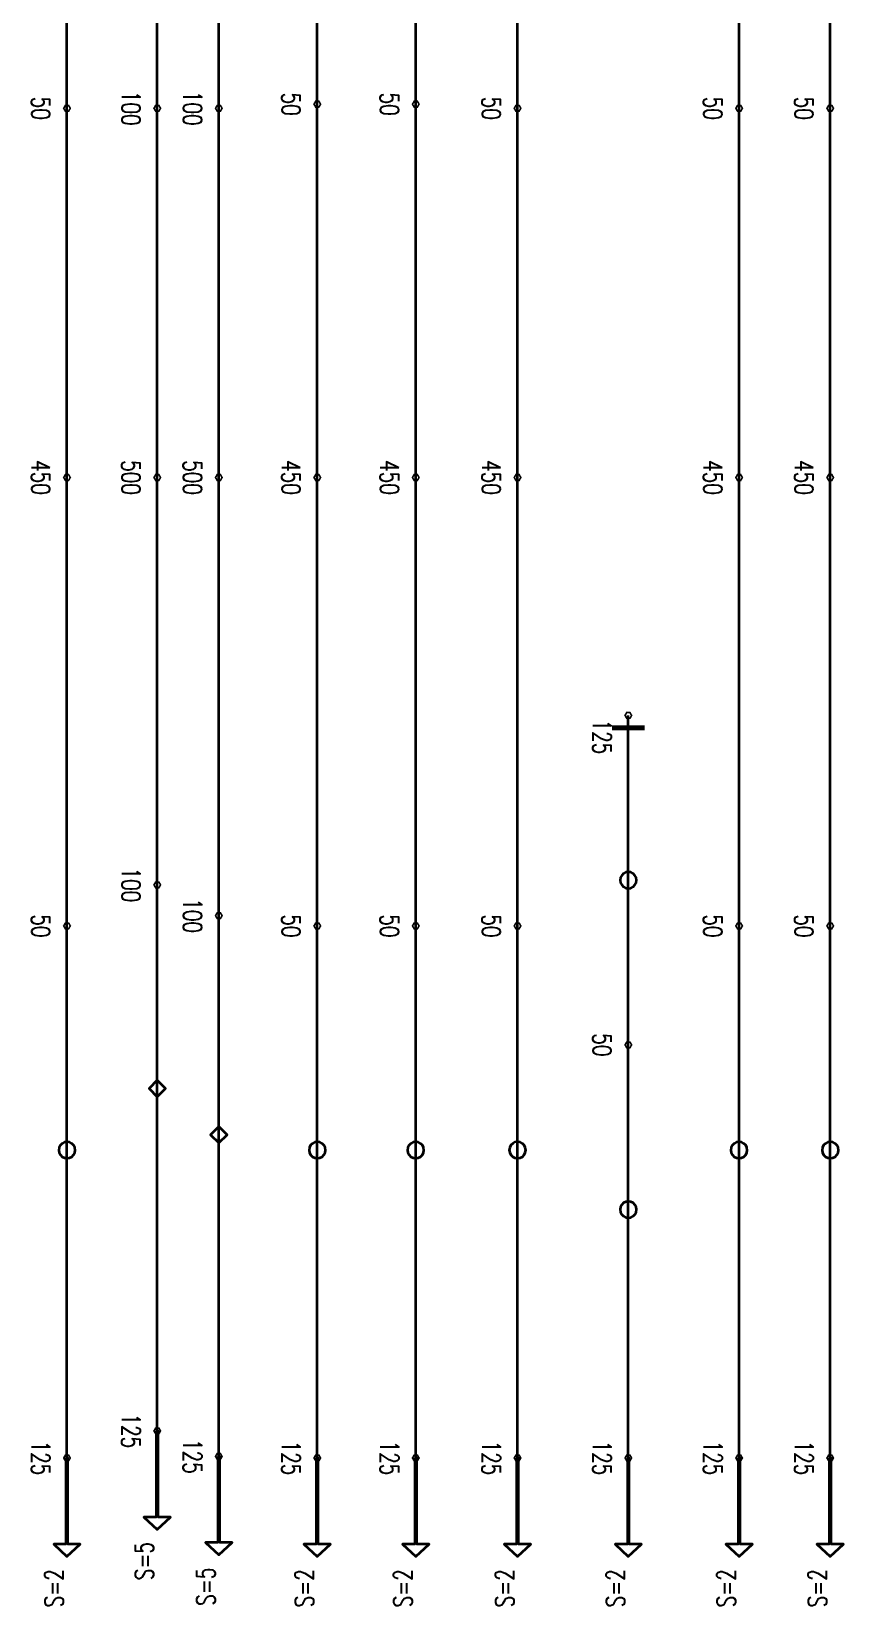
# Model space of a CAD drawing. Header units: millimetres. Extents: x 128150 to 589785, y -24154 to 43820.
# Drawn here: x 507718 to 517612, y 5452 to 24636 of the extents above; entities that cross this region are included whole.
import ezdxf

# ---------------------------------------------------------------- set-up
doc = ezdxf.new("R2010")
doc.units = ezdxf.units.MM
doc.layers.add('Current_plane_Column', color=7, linetype='Continuous', true_color=0x4b00ff)
doc.layers.add('NDC_S-ANNO', color=7, linetype='Continuous', lineweight=20)
doc.layers.add('NDC_S-TENDON', color=6, linetype='Continuous', lineweight=35)
doc.styles.add('NDC_ANNO', font='', dxfattribs={"width": 0.8})
doc.styles.get('NDC_ANNO').set_extended_font_data('Dotum')

# ---------------------------------------------------------------- blocks, each defined once
blk = doc.blocks.new('TDY')
at = {"layer": 'NDC_S-TENDON', "linetype": 'Continuous'}
for points, elevation in [([(-560, 14200, 20, 20, 0), (-580, 14235, 20, 20, 0), (-620, 14235, 20, 20, 0), (-640, 14200, 20, 20, 0), (-620, 14165, 20, 20, 0), (-580, 14165, 20, 20, 0)], -20), ([(-560, 14200, 20, 20, 0), (-580, 14235, 20, 20, 0), (-620, 14235, 20, 20, 0), (-640, 14200, 20, 20, 0), (-620, 14165, 20, 20, 0), (-580, 14165, 20, 20, 0)], -20), ([(540, 14200, 20, 20, 0), (520, 14235, 20, 20, 0), (480, 14235, 20, 20, 0), (460, 14200, 20, 20, 0), (480, 14165, 20, 20, 0), (520, 14165, 20, 20, 0)], 2500), ([(540, 14200, 20, 20, 0), (520, 14235, 20, 20, 0), (480, 14235, 20, 20, 0), (460, 14200, 20, 20, 0), (480, 14165, 20, 20, 0), (520, 14165, 20, 20, 0)], 2500), ([(1290, 14200, 20, 20, 0), (1270, 14235, 20, 20, 0), (1230, 14235, 20, 20, 0), (1210, 14200, 20, 20, 0), (1230, 14165, 20, 20, 0), (1270, 14165, 20, 20, 0)], 2500), ([(1290, 14200, 20, 20, 0), (1270, 14235, 20, 20, 0), (1230, 14235, 20, 20, 0), (1210, 14200, 20, 20, 0), (1230, 14165, 20, 20, 0), (1270, 14165, 20, 20, 0)], 2500), ([(2490, 14250, 20, 20, 0), (2470, 14285, 20, 20, 0), (2430, 14285, 20, 20, 0), (2410, 14250, 20, 20, 0), (2430, 14215, 20, 20, 0), (2470, 14215, 20, 20, 0)], 2800), ([(2490, 14250, 20, 20, 0), (2470, 14285, 20, 20, 0), (2430, 14285, 20, 20, 0), (2410, 14250, 20, 20, 0), (2430, 14215, 20, 20, 0), (2470, 14215, 20, 20, 0)], 2800), ([(3690, 14250, 20, 20, 0), (3670, 14285, 20, 20, 0), (3630, 14285, 20, 20, 0), (3610, 14250, 20, 20, 0), (3630, 14215, 20, 20, 0), (3670, 14215, 20, 20, 0)], 2800), ([(3690, 14250, 20, 20, 0), (3670, 14285, 20, 20, 0), (3630, 14285, 20, 20, 0), (3610, 14250, 20, 20, 0), (3630, 14215, 20, 20, 0), (3670, 14215, 20, 20, 0)], 2800), ([(4930, 14200, 20, 20, 0), (4910, 14235, 20, 20, 0), (4870, 14235, 20, 20, 0), (4850, 14200, 20, 20, 0), (4870, 14165, 20, 20, 0), (4910, 14165, 20, 20, 0)], 2800), ([(4930, 14200, 20, 20, 0), (4910, 14235, 20, 20, 0), (4870, 14235, 20, 20, 0), (4850, 14200, 20, 20, 0), (4870, 14165, 20, 20, 0), (4910, 14165, 20, 20, 0)], 2800), ([(7630, 14200, 20, 20, 0), (7610, 14235, 20, 20, 0), (7570, 14235, 20, 20, 0), (7550, 14200, 20, 20, 0), (7570, 14165, 20, 20, 0), (7610, 14165, 20, 20, 0)], 2800), ([(7630, 14200, 20, 20, 0), (7610, 14235, 20, 20, 0), (7570, 14235, 20, 20, 0), (7550, 14200, 20, 20, 0), (7570, 14165, 20, 20, 0), (7610, 14165, 20, 20, 0)], 2800), ([(8740, 14200, 20, 20, 0), (8720, 14235, 20, 20, 0), (8680, 14235, 20, 20, 0), (8660, 14200, 20, 20, 0), (8680, 14165, 20, 20, 0), (8720, 14165, 20, 20, 0)], 2800), ([(8740, 14200, 20, 20, 0), (8720, 14235, 20, 20, 0), (8680, 14235, 20, 20, 0), (8660, 14200, 20, 20, 0), (8680, 14165, 20, 20, 0), (8720, 14165, 20, 20, 0)], 2800), ([(-560, 9700, 20, 20, 0), (-580, 9735, 20, 20, 0), (-620, 9735, 20, 20, 0), (-640, 9700, 20, 20, 0), (-620, 9665, 20, 20, 0), (-580, 9665, 20, 20, 0)], 130), ([(-560, 9700, 20, 20, 0), (-580, 9735, 20, 20, 0), (-620, 9735, 20, 20, 0), (-640, 9700, 20, 20, 0), (-620, 9665, 20, 20, 0), (-580, 9665, 20, 20, 0)], 130), ([(-560, 9700, 20, 20, 0), (-580, 9735, 20, 20, 0), (-620, 9735, 20, 20, 0), (-640, 9700, 20, 20, 0), (-620, 9665, 20, 20, 0), (-580, 9665, 20, 20, 0)], 130), ([(-560, 9700, 20, 20, 0), (-580, 9735, 20, 20, 0), (-620, 9735, 20, 20, 0), (-640, 9700, 20, 20, 0), (-620, 9665, 20, 20, 0), (-580, 9665, 20, 20, 0)], 130), ([(540, 9700, 20, 20, 0), (520, 9735, 20, 20, 0), (480, 9735, 20, 20, 0), (460, 9700, 20, 20, 0), (480, 9665, 20, 20, 0), (520, 9665, 20, 20, 0)], 2900), ([(540, 9700, 20, 20, 0), (520, 9735, 20, 20, 0), (480, 9735, 20, 20, 0), (460, 9700, 20, 20, 0), (480, 9665, 20, 20, 0), (520, 9665, 20, 20, 0)], 2900), ([(540, 9700, 20, 20, 0), (520, 9735, 20, 20, 0), (480, 9735, 20, 20, 0), (460, 9700, 20, 20, 0), (480, 9665, 20, 20, 0), (520, 9665, 20, 20, 0)], 2900), ([(540, 9700, 20, 20, 0), (520, 9735, 20, 20, 0), (480, 9735, 20, 20, 0), (460, 9700, 20, 20, 0), (480, 9665, 20, 20, 0), (520, 9665, 20, 20, 0)], 2900), ([(1290, 9700, 20, 20, 0), (1270, 9735, 20, 20, 0), (1230, 9735, 20, 20, 0), (1210, 9700, 20, 20, 0), (1230, 9665, 20, 20, 0), (1270, 9665, 20, 20, 0)], 2900), ([(1290, 9700, 20, 20, 0), (1270, 9735, 20, 20, 0), (1230, 9735, 20, 20, 0), (1210, 9700, 20, 20, 0), (1230, 9665, 20, 20, 0), (1270, 9665, 20, 20, 0)], 2900), ([(1290, 9700, 20, 20, 0), (1270, 9735, 20, 20, 0), (1230, 9735, 20, 20, 0), (1210, 9700, 20, 20, 0), (1230, 9665, 20, 20, 0), (1270, 9665, 20, 20, 0)], 2900), ([(1290, 9700, 20, 20, 0), (1270, 9735, 20, 20, 0), (1230, 9735, 20, 20, 0), (1210, 9700, 20, 20, 0), (1230, 9665, 20, 20, 0), (1270, 9665, 20, 20, 0)], 2900), ([(2490, 9700, 20, 20, 0), (2470, 9735, 20, 20, 0), (2430, 9735, 20, 20, 0), (2410, 9700, 20, 20, 0), (2430, 9665, 20, 20, 0), (2470, 9665, 20, 20, 0)], 2950), ([(2490, 9700, 20, 20, 0), (2470, 9735, 20, 20, 0), (2430, 9735, 20, 20, 0), (2410, 9700, 20, 20, 0), (2430, 9665, 20, 20, 0), (2470, 9665, 20, 20, 0)], 2950), ([(2490, 9700, 20, 20, 0), (2470, 9735, 20, 20, 0), (2430, 9735, 20, 20, 0), (2410, 9700, 20, 20, 0), (2430, 9665, 20, 20, 0), (2470, 9665, 20, 20, 0)], 2950), ([(2490, 9700, 20, 20, 0), (2470, 9735, 20, 20, 0), (2430, 9735, 20, 20, 0), (2410, 9700, 20, 20, 0), (2430, 9665, 20, 20, 0), (2470, 9665, 20, 20, 0)], 2950), ([(3690, 9700, 20, 20, 0), (3670, 9735, 20, 20, 0), (3630, 9735, 20, 20, 0), (3610, 9700, 20, 20, 0), (3630, 9665, 20, 20, 0), (3670, 9665, 20, 20, 0)], 2950), ([(3690, 9700, 20, 20, 0), (3670, 9735, 20, 20, 0), (3630, 9735, 20, 20, 0), (3610, 9700, 20, 20, 0), (3630, 9665, 20, 20, 0), (3670, 9665, 20, 20, 0)], 2950), ([(3690, 9700, 20, 20, 0), (3670, 9735, 20, 20, 0), (3630, 9735, 20, 20, 0), (3610, 9700, 20, 20, 0), (3630, 9665, 20, 20, 0), (3670, 9665, 20, 20, 0)], 2950), ([(3690, 9700, 20, 20, 0), (3670, 9735, 20, 20, 0), (3630, 9735, 20, 20, 0), (3610, 9700, 20, 20, 0), (3630, 9665, 20, 20, 0), (3670, 9665, 20, 20, 0)], 2950), ([(4930, 9700, 20, 20, 0), (4910, 9735, 20, 20, 0), (4870, 9735, 20, 20, 0), (4850, 9700, 20, 20, 0), (4870, 9665, 20, 20, 0), (4910, 9665, 20, 20, 0)], 2950), ([(4930, 9700, 20, 20, 0), (4910, 9735, 20, 20, 0), (4870, 9735, 20, 20, 0), (4850, 9700, 20, 20, 0), (4870, 9665, 20, 20, 0), (4910, 9665, 20, 20, 0)], 2950), ([(4930, 9700, 20, 20, 0), (4910, 9735, 20, 20, 0), (4870, 9735, 20, 20, 0), (4850, 9700, 20, 20, 0), (4870, 9665, 20, 20, 0), (4910, 9665, 20, 20, 0)], 2950), ([(4930, 9700, 20, 20, 0), (4910, 9735, 20, 20, 0), (4870, 9735, 20, 20, 0), (4850, 9700, 20, 20, 0), (4870, 9665, 20, 20, 0), (4910, 9665, 20, 20, 0)], 2950), ([(7630, 9700, 20, 20, 0), (7610, 9735, 20, 20, 0), (7570, 9735, 20, 20, 0), (7550, 9700, 20, 20, 0), (7570, 9665, 20, 20, 0), (7610, 9665, 20, 20, 0)], 2950), ([(7630, 9700, 20, 20, 0), (7610, 9735, 20, 20, 0), (7570, 9735, 20, 20, 0), (7550, 9700, 20, 20, 0), (7570, 9665, 20, 20, 0), (7610, 9665, 20, 20, 0)], 2950), ([(7630, 9700, 20, 20, 0), (7610, 9735, 20, 20, 0), (7570, 9735, 20, 20, 0), (7550, 9700, 20, 20, 0), (7570, 9665, 20, 20, 0), (7610, 9665, 20, 20, 0)], 2950), ([(7630, 9700, 20, 20, 0), (7610, 9735, 20, 20, 0), (7570, 9735, 20, 20, 0), (7550, 9700, 20, 20, 0), (7570, 9665, 20, 20, 0), (7610, 9665, 20, 20, 0)], 2950), ([(8740, 9700, 20, 20, 0), (8720, 9735, 20, 20, 0), (8680, 9735, 20, 20, 0), (8660, 9700, 20, 20, 0), (8680, 9665, 20, 20, 0), (8720, 9665, 20, 20, 0)], 2950), ([(8740, 9700, 20, 20, 0), (8720, 9735, 20, 20, 0), (8680, 9735, 20, 20, 0), (8660, 9700, 20, 20, 0), (8680, 9665, 20, 20, 0), (8720, 9665, 20, 20, 0)], 2950), ([(8740, 9700, 20, 20, 0), (8720, 9735, 20, 20, 0), (8680, 9735, 20, 20, 0), (8660, 9700, 20, 20, 0), (8680, 9665, 20, 20, 0), (8720, 9665, 20, 20, 0)], 2950), ([(8740, 9700, 20, 20, 0), (8720, 9735, 20, 20, 0), (8680, 9735, 20, 20, 0), (8660, 9700, 20, 20, 0), (8680, 9665, 20, 20, 0), (8720, 9665, 20, 20, 0)], 2950), ([(6280, 6800, 20, 20, 0), (6260, 6835, 20, 20, 0), (6220, 6835, 20, 20, 0), (6200, 6800, 20, 20, 0), (6220, 6765, 20, 20, 0), (6260, 6765, 20, 20, 0)], 2875), ([(6280, 6800, 20, 20, 0), (6260, 6835, 20, 20, 0), (6220, 6835, 20, 20, 0), (6200, 6800, 20, 20, 0), (6220, 6765, 20, 20, 0), (6260, 6765, 20, 20, 0)], 2875), ([(540, 4735, 20, 20, 0), (520, 4770, 20, 20, 0), (480, 4770, 20, 20, 0), (460, 4735, 20, 20, 0), (480, 4700, 20, 20, 0), (520, 4700, 20, 20, 0)], 2500), ([(540, 4735, 20, 20, 0), (520, 4770, 20, 20, 0), (480, 4770, 20, 20, 0), (460, 4735, 20, 20, 0), (480, 4700, 20, 20, 0), (520, 4700, 20, 20, 0)], 2500), ([(-560, 4235, 20, 20, 0), (-580, 4270, 20, 20, 0), (-620, 4270, 20, 20, 0), (-640, 4235, 20, 20, 0), (-620, 4200, 20, 20, 0), (-580, 4200, 20, 20, 0)], -20), ([(-560, 4235, 20, 20, 0), (-580, 4270, 20, 20, 0), (-620, 4270, 20, 20, 0), (-640, 4235, 20, 20, 0), (-620, 4200, 20, 20, 0), (-580, 4200, 20, 20, 0)], -20), ([(1290, 4360, 20, 20, 0), (1270, 4395, 20, 20, 0), (1230, 4395, 20, 20, 0), (1210, 4360, 20, 20, 0), (1230, 4325, 20, 20, 0), (1270, 4325, 20, 20, 0)], 2500), ([(1290, 4360, 20, 20, 0), (1270, 4395, 20, 20, 0), (1230, 4395, 20, 20, 0), (1210, 4360, 20, 20, 0), (1230, 4325, 20, 20, 0), (1270, 4325, 20, 20, 0)], 2500), ([(2490, 4235, 20, 20, 0), (2470, 4270, 20, 20, 0), (2430, 4270, 20, 20, 0), (2410, 4235, 20, 20, 0), (2430, 4200, 20, 20, 0), (2470, 4200, 20, 20, 0)], 2800), ([(2490, 4235, 20, 20, 0), (2470, 4270, 20, 20, 0), (2430, 4270, 20, 20, 0), (2410, 4235, 20, 20, 0), (2430, 4200, 20, 20, 0), (2470, 4200, 20, 20, 0)], 2800), ([(3690, 4235, 20, 20, 0), (3670, 4270, 20, 20, 0), (3630, 4270, 20, 20, 0), (3610, 4235, 20, 20, 0), (3630, 4200, 20, 20, 0), (3670, 4200, 20, 20, 0)], 2800), ([(3690, 4235, 20, 20, 0), (3670, 4270, 20, 20, 0), (3630, 4270, 20, 20, 0), (3610, 4235, 20, 20, 0), (3630, 4200, 20, 20, 0), (3670, 4200, 20, 20, 0)], 2800), ([(4930, 4235, 20, 20, 0), (4910, 4270, 20, 20, 0), (4870, 4270, 20, 20, 0), (4850, 4235, 20, 20, 0), (4870, 4200, 20, 20, 0), (4910, 4200, 20, 20, 0)], 2800), ([(4930, 4235, 20, 20, 0), (4910, 4270, 20, 20, 0), (4870, 4270, 20, 20, 0), (4850, 4235, 20, 20, 0), (4870, 4200, 20, 20, 0), (4910, 4200, 20, 20, 0)], 2800), ([(7630, 4235, 20, 20, 0), (7610, 4270, 20, 20, 0), (7570, 4270, 20, 20, 0), (7550, 4235, 20, 20, 0), (7570, 4200, 20, 20, 0), (7610, 4200, 20, 20, 0)], 2800), ([(7630, 4235, 20, 20, 0), (7610, 4270, 20, 20, 0), (7570, 4270, 20, 20, 0), (7550, 4235, 20, 20, 0), (7570, 4200, 20, 20, 0), (7610, 4200, 20, 20, 0)], 2800), ([(8740, 4235, 20, 20, 0), (8720, 4270, 20, 20, 0), (8680, 4270, 20, 20, 0), (8660, 4235, 20, 20, 0), (8680, 4200, 20, 20, 0), (8720, 4200, 20, 20, 0)], 2800), ([(8740, 4235, 20, 20, 0), (8720, 4270, 20, 20, 0), (8680, 4270, 20, 20, 0), (8660, 4235, 20, 20, 0), (8680, 4200, 20, 20, 0), (8720, 4200, 20, 20, 0)], 2800), ([(6280, 2785, 20, 20, 0), (6260, 2820, 20, 20, 0), (6220, 2820, 20, 20, 0), (6200, 2785, 20, 20, 0), (6220, 2750, 20, 20, 0), (6260, 2750, 20, 20, 0)], 2800), ([(6280, 2785, 20, 20, 0), (6260, 2820, 20, 20, 0), (6220, 2820, 20, 20, 0), (6200, 2785, 20, 20, 0), (6220, 2750, 20, 20, 0), (6260, 2750, 20, 20, 0)], 2800), ([(540, -1920, 20, 20, 0), (520, -1885, 20, 20, 0), (480, -1885, 20, 20, 0), (460, -1920, 20, 20, 0), (480, -1954, 20, 20, 0), (520, -1954, 20, 20, 0)], 2875), ([(540, -1920, 20, 20, 0), (520, -1885, 20, 20, 0), (480, -1885, 20, 20, 0), (460, -1920, 20, 20, 0), (480, -1954, 20, 20, 0), (520, -1954, 20, 20, 0)], 2875), ([(-560, -2250, 20, 20, 0), (-580, -2215, 20, 20, 0), (-620, -2215, 20, 20, 0), (-640, -2250, 20, 20, 0), (-620, -2284, 20, 20, 0), (-580, -2284, 20, 20, 0)], 55), ([(-560, -2250, 20, 20, 0), (-580, -2215, 20, 20, 0), (-620, -2215, 20, 20, 0), (-640, -2250, 20, 20, 0), (-620, -2284, 20, 20, 0), (-580, -2284, 20, 20, 0)], 55), ([(1290, -2231, 20, 20, 0), (1270, -2196, 20, 20, 0), (1230, -2196, 20, 20, 0), (1210, -2231, 20, 20, 0), (1230, -2266, 20, 20, 0), (1270, -2266, 20, 20, 0)], 2875), ([(1290, -2231, 20, 20, 0), (1270, -2196, 20, 20, 0), (1230, -2196, 20, 20, 0), (1210, -2231, 20, 20, 0), (1230, -2266, 20, 20, 0), (1270, -2266, 20, 20, 0)], 2875), ([(2490, -2250, 20, 20, 0), (2470, -2215, 20, 20, 0), (2430, -2215, 20, 20, 0), (2410, -2250, 20, 20, 0), (2430, -2284, 20, 20, 0), (2470, -2284, 20, 20, 0)], 2875), ([(2490, -2250, 20, 20, 0), (2470, -2215, 20, 20, 0), (2430, -2215, 20, 20, 0), (2410, -2250, 20, 20, 0), (2430, -2284, 20, 20, 0), (2470, -2284, 20, 20, 0)], 2875), ([(3690, -2250, 20, 20, 0), (3670, -2215, 20, 20, 0), (3630, -2215, 20, 20, 0), (3610, -2250, 20, 20, 0), (3630, -2284, 20, 20, 0), (3670, -2284, 20, 20, 0)], 2875), ([(3690, -2250, 20, 20, 0), (3670, -2215, 20, 20, 0), (3630, -2215, 20, 20, 0), (3610, -2250, 20, 20, 0), (3630, -2284, 20, 20, 0), (3670, -2284, 20, 20, 0)], 2875), ([(4930, -2250, 20, 20, 0), (4910, -2215, 20, 20, 0), (4870, -2215, 20, 20, 0), (4850, -2250, 20, 20, 0), (4870, -2284, 20, 20, 0), (4910, -2284, 20, 20, 0)], 2875), ([(4930, -2250, 20, 20, 0), (4910, -2215, 20, 20, 0), (4870, -2215, 20, 20, 0), (4850, -2250, 20, 20, 0), (4870, -2284, 20, 20, 0), (4910, -2284, 20, 20, 0)], 2875), ([(6280, -2250, 20, 20, 0), (6260, -2215, 20, 20, 0), (6220, -2215, 20, 20, 0), (6200, -2250, 20, 20, 0), (6220, -2284, 20, 20, 0), (6260, -2284, 20, 20, 0)], 2875), ([(6280, -2250, 20, 20, 0), (6260, -2215, 20, 20, 0), (6220, -2215, 20, 20, 0), (6200, -2250, 20, 20, 0), (6220, -2284, 20, 20, 0), (6260, -2284, 20, 20, 0)], 2875), ([(7630, -2250, 20, 20, 0), (7610, -2215, 20, 20, 0), (7570, -2215, 20, 20, 0), (7550, -2250, 20, 20, 0), (7570, -2284, 20, 20, 0), (7610, -2284, 20, 20, 0)], 2875), ([(7630, -2250, 20, 20, 0), (7610, -2215, 20, 20, 0), (7570, -2215, 20, 20, 0), (7550, -2250, 20, 20, 0), (7570, -2284, 20, 20, 0), (7610, -2284, 20, 20, 0)], 2875), ([(8740, -2250, 20, 20, 0), (8720, -2215, 20, 20, 0), (8680, -2215, 20, 20, 0), (8660, -2250, 20, 20, 0), (8680, -2284, 20, 20, 0), (8720, -2284, 20, 20, 0)], 2875), ([(8740, -2250, 20, 20, 0), (8720, -2215, 20, 20, 0), (8680, -2215, 20, 20, 0), (8660, -2250, 20, 20, 0), (8680, -2284, 20, 20, 0), (8720, -2284, 20, 20, 0)], 2875)]:
    blk.add_lwpolyline(points, format="xyseb", close=True, dxfattribs=dict(at, elevation=elevation))
at = {"layer": 'NDC_S-TENDON', "linetype": 'Continuous', "elevation": 2875}
blk.add_lwpolyline([(6440, 6650, 60, 60, 0), (6040, 6650, 60, 60, 0)], format="xyseb", dxfattribs=at)
at = {"layer": 'NDC_S-TENDON', "linetype": 'Continuous'}
for points, elevation in [([(6240, 4692), (6271, 4697), (6299, 4712), (6321, 4734), (6335, 4762), (6340, 4792), (6335, 4823), (6321, 4851), (6299, 4873), (6271, 4888), (6240, 4892), (6209, 4888), (6181, 4873), (6159, 4851), (6145, 4823), (6140, 4792), (6145, 4762), (6159, 4734), (6181, 4712), (6209, 4697), (6240, 4692)], 2833), ([(500, 2153), (600, 2253), (500, 2353), (400, 2253), (500, 2153)], 2663), ([(1250, 1590), (1350, 1690), (1250, 1790), (1150, 1690), (1250, 1590)], 2662), ([(-600, 1403), (-569, 1407), (-541, 1422), (-519, 1444), (-505, 1472), (-500, 1503), (-505, 1533), (-519, 1561), (-541, 1583), (-569, 1598), (-600, 1603), (-631, 1598), (-659, 1583), (-681, 1561), (-695, 1533), (-700, 1503), (-695, 1472), (-681, 1444), (-659, 1422), (-631, 1407), (-600, 1403)], 12), ([(2450, 1403), (2481, 1407), (2509, 1422), (2531, 1444), (2545, 1472), (2550, 1503), (2545, 1533), (2531, 1561), (2509, 1583), (2481, 1598), (2450, 1603), (2419, 1598), (2391, 1583), (2369, 1561), (2355, 1533), (2350, 1503), (2355, 1472), (2369, 1444), (2391, 1422), (2419, 1407), (2450, 1403)], 2832), ([(3650, 1403), (3681, 1407), (3709, 1422), (3731, 1444), (3745, 1472), (3750, 1503), (3745, 1533), (3731, 1561), (3709, 1583), (3681, 1598), (3650, 1603), (3619, 1598), (3591, 1583), (3569, 1561), (3555, 1533), (3550, 1503), (3555, 1472), (3569, 1444), (3591, 1422), (3619, 1407), (3650, 1403)], 2832), ([(4890, 1403), (4921, 1407), (4949, 1422), (4971, 1444), (4985, 1472), (4990, 1503), (4985, 1533), (4971, 1561), (4949, 1583), (4921, 1598), (4890, 1603), (4859, 1598), (4831, 1583), (4809, 1561), (4795, 1533), (4790, 1503), (4795, 1472), (4809, 1444), (4831, 1422), (4859, 1407), (4890, 1403)], 2832), ([(7590, 1403), (7621, 1407), (7649, 1422), (7671, 1444), (7685, 1472), (7690, 1503), (7685, 1533), (7671, 1561), (7649, 1583), (7621, 1598), (7590, 1603), (7559, 1598), (7531, 1583), (7509, 1561), (7495, 1533), (7490, 1503), (7495, 1472), (7509, 1444), (7531, 1422), (7559, 1407), (7590, 1403)], 2832), ([(8700, 1403), (8731, 1407), (8759, 1422), (8781, 1444), (8795, 1472), (8800, 1503), (8795, 1533), (8781, 1561), (8759, 1583), (8731, 1598), (8700, 1603), (8669, 1598), (8641, 1583), (8619, 1561), (8605, 1533), (8600, 1503), (8605, 1472), (8619, 1444), (8641, 1422), (8669, 1407), (8700, 1403)], 2832), ([(6240, 677), (6271, 682), (6299, 697), (6321, 719), (6335, 747), (6340, 777), (6335, 808), (6321, 836), (6299, 858), (6271, 873), (6240, 877), (6209, 873), (6181, 858), (6159, 836), (6145, 808), (6140, 777), (6145, 747), (6159, 719), (6181, 697), (6209, 682), (6240, 677)], 2832), ([(488, -1920), (488, -2970), (338, -2970), (500, -3120), (662, -2970), (512, -2970), (512, -1920)], 2875), ([(-612, -2250), (-612, -3300), (-762, -3300), (-600, -3450), (-438, -3300), (-588, -3300), (-588, -2250)], 55), ([(1238, -2231), (1238, -3281), (1088, -3281), (1250, -3431), (1412, -3281), (1262, -3281), (1262, -2231)], 2875), ([(2438, -2250), (2438, -3300), (2288, -3300), (2450, -3450), (2612, -3300), (2462, -3300), (2462, -2250)], 2875), ([(3638, -2250), (3638, -3300), (3488, -3300), (3650, -3450), (3812, -3300), (3662, -3300), (3662, -2250)], 2875), ([(4878, -2250), (4878, -3300), (4728, -3300), (4890, -3450), (5052, -3300), (4902, -3300), (4902, -2250)], 2875), ([(6228, -2250), (6228, -3300), (6078, -3300), (6240, -3450), (6402, -3300), (6252, -3300), (6252, -2250)], 2875), ([(7578, -2250), (7578, -3300), (7428, -3300), (7590, -3450), (7752, -3300), (7602, -3300), (7602, -2250)], 2875), ([(8688, -2250), (8688, -3300), (8538, -3300), (8700, -3450), (8862, -3300), (8712, -3300), (8712, -2250)], 2875)]:
    blk.add_lwpolyline(points, close=True, dxfattribs=dict(at, elevation=elevation))
for points in [[(-600, 9700, 130), (-600, 10300, 123), (-600, 10900, 103), (-600, 11500, 70), (-600, 12400, 20), (-600, 13300, -10), (-600, 14200, -20), (-600, 15100, -10), (-600, 16000, 20), (-600, 16900, 70), (-600, 17500, 103), (-600, 18100, 123), (-600, 18700, 130)], [(500, 9700, 2900), (500, 10300, 2882), (500, 10900, 2829), (500, 11500, 2740), (500, 12400, 2607), (500, 13300, 2527), (500, 14200, 2500), (500, 15100, 2527), (500, 16000, 2607), (500, 16900, 2740), (500, 17500, 2829), (500, 18100, 2882), (500, 18700, 2900)], [(1250, 9700, 2900), (1250, 10300, 2882), (1250, 10900, 2829), (1250, 11500, 2740), (1250, 12400, 2607), (1250, 13300, 2527), (1250, 14200, 2500), (1250, 15100, 2527), (1250, 16000, 2607), (1250, 16900, 2740), (1250, 17500, 2829), (1250, 18100, 2882), (1250, 18700, 2900)], [(2450, 9700, 2950), (2450, 10307, 2943), (2450, 10913, 2923), (2450, 11520, 2890), (2450, 12203, 2851), (2450, 12885, 2822), (2450, 13568, 2806), (2450, 14250, 2800), (2450, 14933, 2803), (2450, 15615, 2811), (2450, 16298, 2825), (2450, 16980, 2845), (2450, 17587, 2862), (2450, 18193, 2872), (2450, 18800, 2875)], [(3650, 9700, 2950), (3650, 10307, 2943), (3650, 10913, 2923), (3650, 11520, 2890), (3650, 12203, 2851), (3650, 12885, 2822), (3650, 13568, 2806), (3650, 14250, 2800), (3650, 14933, 2803), (3650, 15615, 2811), (3650, 16298, 2825), (3650, 16980, 2845), (3650, 17587, 2862), (3650, 18193, 2872), (3650, 18800, 2875)], [(4890, 9700, 2950), (4890, 10300, 2943), (4890, 10900, 2923), (4890, 11500, 2890), (4890, 12400, 2840), (4890, 13300, 2810), (4890, 14200, 2800), (4890, 15100, 2810), (4890, 16000, 2840), (4890, 16900, 2890), (4890, 17500, 2923), (4890, 18100, 2943), (4890, 18700, 2950)], [(7590, 9700, 2950), (7590, 10300, 2943), (7590, 10900, 2923), (7590, 11500, 2890), (7590, 12400, 2840), (7590, 13300, 2810), (7590, 14200, 2800), (7590, 15100, 2810), (7590, 16000, 2840), (7590, 16900, 2890), (7590, 17500, 2923), (7590, 18100, 2943), (7590, 18700, 2950)], [(8700, 9700, 2950), (8700, 10300, 2943), (8700, 10900, 2923), (8700, 11500, 2890), (8700, 12400, 2840), (8700, 13300, 2810), (8700, 14200, 2800), (8700, 15100, 2810), (8700, 16000, 2840), (8700, 16900, 2890), (8700, 17500, 2923), (8700, 18100, 2943), (8700, 18700, 2950)], [(-600, -2250, -2820), (-600, -501, 52), (-600, 227, 42), (-600, 956, 25), (-600, 2049, 0), (-600, 3142, -15), (-600, 4235, -20), (-600, 5328, -10), (-600, 6421, 20), (-600, 7514, 70), (-600, 8243, 103), (-600, 8971, 123), (-600, 9700, 130)], [(500, -1920, 0), (500, 432, 2858), (500, 1094, 2808), (500, 1756, 2725), (500, 2749, 2600), (500, 3742, 2525), (500, 4735, 2500), (500, 5728, 2527), (500, 6721, 2607), (500, 7714, 2740), (500, 8376, 2829), (500, 9038, 2882), (500, 9700, 2900)], [(1250, -2231, -1), (1250, -268, 2858), (1250, 444, 2808), (1250, 1156, 2725), (1250, 2224, 2600), (1250, 3292, 2525), (1250, 4360, 2500), (1250, 5428, 2527), (1250, 6496, 2607), (1250, 7564, 2740), (1250, 8276, 2829), (1250, 8988, 2882), (1250, 9700, 2900)], [(2450, -2250, 0), (2450, -501, 2872), (2450, 227, 2862), (2450, 956, 2845), (2450, 2049, 2820), (2450, 3142, 2805), (2450, 4235, 2800), (2450, 5328, 2810), (2450, 6421, 2840), (2450, 7514, 2890), (2450, 8243, 2923), (2450, 8971, 2943), (2450, 9700, 2950)], [(3650, -2250, 0), (3650, -501, 2872), (3650, 227, 2862), (3650, 956, 2845), (3650, 2049, 2820), (3650, 3142, 2805), (3650, 4235, 2800), (3650, 5328, 2810), (3650, 6421, 2840), (3650, 7514, 2890), (3650, 8243, 2923), (3650, 8971, 2943), (3650, 9700, 2950)], [(4890, -2250, 0), (4890, -501, 2872), (4890, 227, 2862), (4890, 956, 2845), (4890, 2049, 2820), (4890, 3142, 2805), (4890, 4235, 2800), (4890, 5328, 2810), (4890, 6421, 2840), (4890, 7514, 2890), (4890, 8243, 2923), (4890, 8971, 2943), (4890, 9700, 2950)], [(7590, -2250, 0), (7590, -501, 2872), (7590, 227, 2862), (7590, 956, 2845), (7590, 2049, 2820), (7590, 3142, 2805), (7590, 4235, 2800), (7590, 5328, 2810), (7590, 6421, 2840), (7590, 7514, 2890), (7590, 8243, 2923), (7590, 8971, 2943), (7590, 9700, 2950)], [(8700, -2250, 0), (8700, -501, 2872), (8700, 227, 2862), (8700, 956, 2845), (8700, 2049, 2820), (8700, 3142, 2805), (8700, 4235, 2800), (8700, 5328, 2810), (8700, 6421, 2840), (8700, 7514, 2890), (8700, 8243, 2923), (8700, 8971, 2943), (8700, 9700, 2950)], [(6240, -2250, 0), (6240, -695, 2872), (6240, -159, 2862), (6240, 376, 2845), (6240, 1179, 2820), (6240, 1982, 2805), (6240, 2785, 2800), (6240, 3588, 2805), (6240, 4391, 2820), (6240, 5194, 2845), (6240, 5729, 2862), (6240, 6265, 2872), (6240, 6800, 2875)]]:
    blk.add_polyline3d(points, dxfattribs=at)
at = {"layer": 'NDC_S-ANNO', "linetype": 'Continuous', "char_height": 225, "attachment_point": 5, "line_spacing_factor": 0.75, "style": 'NDC_ANNO'}
for s, insert, rotation in [('\\FSTANDARD.shx;50', (-920, 14200, -20), 270), ('\\FSTANDARD.shx;100', (180, 14200, 2500), 270), ('\\FSTANDARD.shx;100', (930, 14200, 2500), 270), ('\\FSTANDARD.shx;50', (2130, 14250, 2800), 270), ('\\FSTANDARD.shx;50', (3330, 14250, 2800), 270), ('\\FSTANDARD.shx;50', (4570, 14200, 2800), 270), ('\\FSTANDARD.shx;50', (7270, 14200, 2800), 270), ('\\FSTANDARD.shx;50', (8380, 14200, 2800), 270), ('\\FSTANDARD.shx;450', (-920, 9700, 130), 270), ('\\FSTANDARD.shx;500', (180, 9700, 2900), 270), ('\\FSTANDARD.shx;500', (930, 9700, 2900), 270), ('\\FSTANDARD.shx;450', (2130, 9700, 2950), 270), ('\\FSTANDARD.shx;450', (3330, 9700, 2950), 270), ('\\FSTANDARD.shx;450', (4570, 9700, 2950), 270), ('\\FSTANDARD.shx;450', (7270, 9700, 2950), 270), ('\\FSTANDARD.shx;450', (8380, 9700, 2950), 270), ('\\FSTANDARD.shx;125', (5920, 6538, 2875), 270), ('\\FSTANDARD.shx;100', (180, 4735, 2500), 270), ('\\FSTANDARD.shx;100', (930, 4360, 2500), 270), ('\\FSTANDARD.shx;50', (-920, 4235, -20), 270), ('\\FSTANDARD.shx;50', (2130, 4235, 2800), 270), ('\\FSTANDARD.shx;50', (3330, 4235, 2800), 270), ('\\FSTANDARD.shx;50', (4570, 4235, 2800), 270), ('\\FSTANDARD.shx;50', (7270, 4235, 2800), 270), ('\\FSTANDARD.shx;50', (8380, 4235, 2800), 270), ('\\FSTANDARD.shx;50', (5920, 2785, 2800), 270), ('\\FSTANDARD.shx;125', (180, -1920, 0), 270), ('\\FSTANDARD.shx;125', (-920, -2250, -2820), 270), ('\\FSTANDARD.shx;125', (930, -2231, -1), 270), ('\\FSTANDARD.shx;125', (2130, -2250), 270), ('\\FSTANDARD.shx;125', (3330, -2250), 270), ('\\FSTANDARD.shx;125', (4570, -2250), 270), ('\\FSTANDARD.shx;125', (5920, -2250), 270), ('\\FSTANDARD.shx;125', (7270, -2250), 270), ('\\FSTANDARD.shx;125', (8380, -2250), 270), ('\\FSTANDARD.shx;S=5', (342, -3507, 125), 90), ('\\FSTANDARD.shx;S=2', (-758, -3837, -2695), 90), ('\\FSTANDARD.shx;S=5', (1092, -3818, 124), 90), ('\\FSTANDARD.shx;S=2', (2292, -3837, 125), 90), ('\\FSTANDARD.shx;S=2', (3493, -3837, 125), 90), ('\\FSTANDARD.shx;S=2', (4733, -3837, 125), 90), ('\\FSTANDARD.shx;S=2', (6082, -3837, 125), 90), ('\\FSTANDARD.shx;S=2', (7432, -3837, 125), 90), ('\\FSTANDARD.shx;S=2', (8543, -3837, 125), 90)]:
    blk.add_mtext(s, dxfattribs=dict(at, insert=insert, rotation=rotation))

msp = doc.modelspace()

# ---------------------------------------------------------------- block references
at = {"layer": 'Current_plane_Column'}
msp.add_blockref('TDY', (508750, 9500), dxfattribs=at)

doc.saveas('drawing.dxf')
